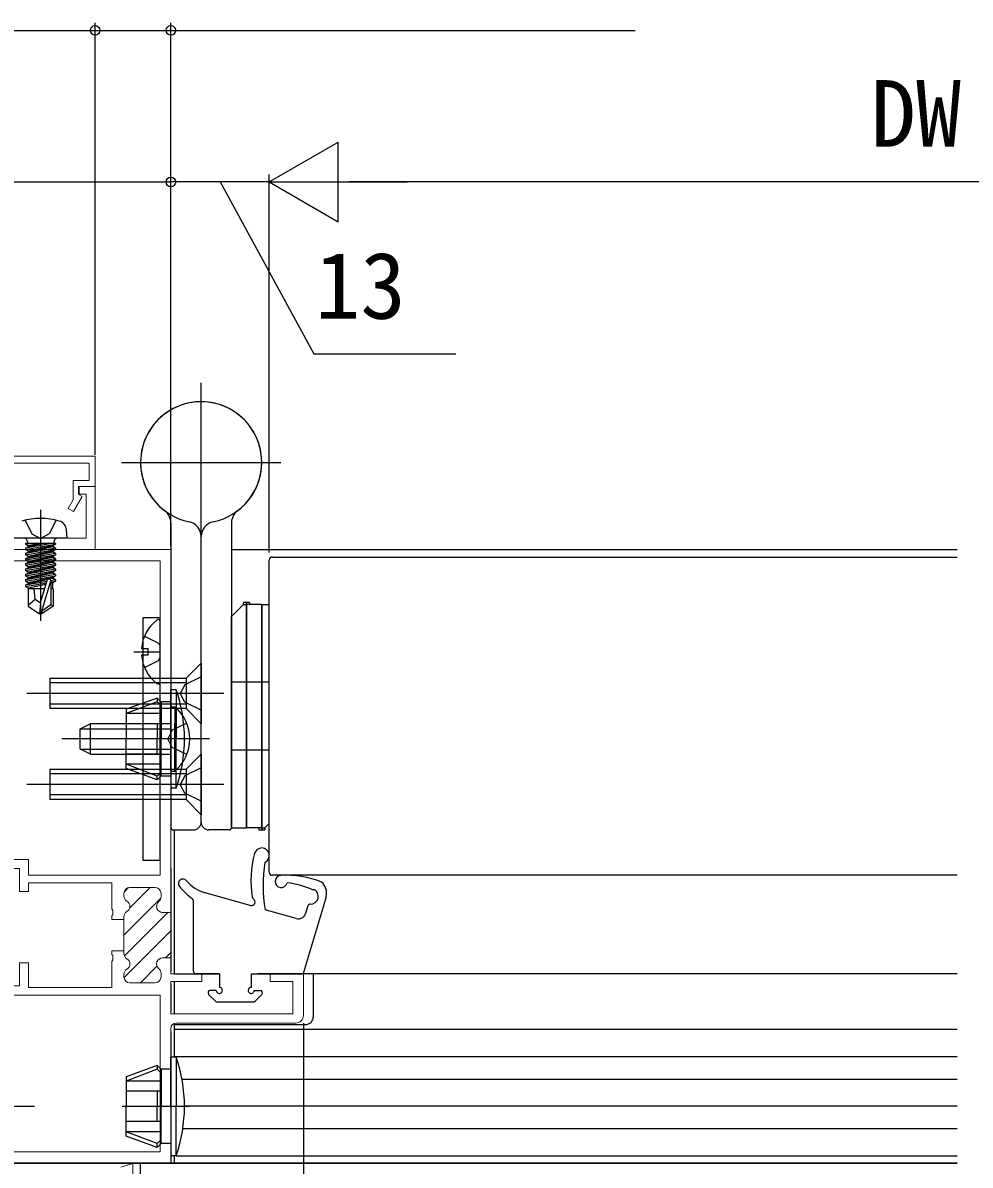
# Model space of a CAD drawing. Units: millimetres, scale not verified. Extents: x -525 to 525, y -783 to 779.
# Drawn here: x -252.7 to -127.6, y -566 to -415.2 of the extents above; entities that cross this region are included whole.
import ezdxf
from ezdxf.enums import TextEntityAlignment as Align

# ---------------------------------------------------------------- set-up
doc = ezdxf.new("R2010")
doc.units = ezdxf.units.MM
doc.header["$LTSCALE"] = 4
doc.layers.add('0-2_YKK_11', color=211, linetype='Continuous', lineweight=18)
for name, color, linetype in [('0-4_YKK_12', 2, 'Continuous'), ('0-5_YKK_13', 4, 'Continuous'), ('0-7_YKK_D', 6, 'Continuous'), ('0-9_YSS_K', 3, 'Continuous')]:
    doc.layers.add(name, color=color, linetype=linetype)
doc.styles.add('ＭＳ ゴシック', font='')
doc.styles.get('ＭＳ ゴシック').set_extended_font_data('MS Gothic')

msp = doc.modelspace()

# ---------------------------------------------------------------- linework, layer by layer
at = {"layer": '0-2_YKK_11'}
for p, q in [((-239.359, -530.461), (-239.359, -530.146)), ((-239.335, -529.952), (-238.754, -529.37)), ((-238.58, -532.024), (-235.902, -529.346)), ((-238.559, -529.346), (-235.259, -529.346)), ((-234.459, -530.146), (-234.459, -530.597)), ((-239.359, -535.633), (-234.474, -530.747)), ((-239.359, -537.696), (-239.359, -533.596)), ((-239.289, -538.39), (-233.545, -532.646)), ((-234.259, -532.646), (-233.159, -532.646)), ((-233.159, -532.346), (-233.159, -538.946)), ((-239.349, -541.279), (-233.159, -535.09)), ((-233.888, -538.646), (-233.159, -537.918)), ((-239.359, -540.832), (-239.359, -541.146)), ((-237.188, -541.946), (-234.997, -539.756)), ((-234.459, -541.146), (-234.459, -540.695)), ((-238.559, -541.946), (-235.259, -541.946)), ((-216.659, -547.246), (-232.459, -547.246))]:
    msp.add_line(p, q, dxfattribs=at)
at = {"layer": '0-2_YKK_11', "color": 30}
for points in [[(-259.659, -484.746), (-243.159, -484.746), (-243.159, -476.446), (-245.359, -476.446), (-245.359, -477.446), (-244.359, -477.446), (-244.359, -483.246), (-258.159, -483.246), (-258.159, -477.446), (-255.459, -477.446), (-255.459, -476.446), (-258.159, -476.446), (-258.159, -470.734), (-258.635, -470.235)], [(-238.16, -565.746), (-238.16, -583.746), (-242.16, -583.746), (-242.16, -586.446), (-243.16, -586.446), (-243.16, -583.746), (-249.86, -583.746), (-249.86, -599.246), (-243.16, -599.246), (-243.16, -596.546), (-242.16, -596.546), (-242.16, -599.246), (-238.16, -599.246), (-238.16, -600.746)], [(-239.76, -566.246), (-237.983, -565.746), (-238.16, -565.746)]]:
    msp.add_lwpolyline(points, dxfattribs=at)
msp.add_lwpolyline([(-243.159, -472.446), (-257.659, -472.446), (-257.659, -476.446), (-255.559, -476.446), (-255.559, -477.546), (-255.932, -477.761), (-254.786, -479.746), (-254.093, -479.346), (-254.759, -478.193), (-254.759, -475.646), (-256.859, -475.646), (-256.859, -473.346), (-243.959, -473.346), (-243.959, -475.646), (-246.059, -475.646), (-246.059, -478.193), (-246.724, -479.346), (-246.031, -479.746), (-244.885, -477.761), (-245.259, -477.546), (-245.259, -476.446), (-243.159, -476.446)], close=True, dxfattribs=at)
at = {"layer": '0-2_YKK_11'}
for points in [[(-233.159, -532.646), (-233.159, -484.746), (-258.159, -484.746), (-258.159, -529.896), (-256.959, -529.896)], [(-256.159, -526.846), (-253.159, -526.846), (-253.159, -529.896), (-251.959, -529.896), (-251.959, -528.746), (-240.959, -528.746), (-240.959, -532.188), (-240.839, -532.371), (-240.839, -532.921), (-240.959, -533.105), (-240.959, -533.596), (-239.359, -533.596), (-239.359, -533.232)], [(-256.159, -542.346), (-253.159, -542.346), (-253.159, -539.296), (-251.959, -539.296), (-251.959, -542.546), (-240.959, -542.546), (-240.959, -539.105), (-240.839, -538.921), (-240.839, -538.371), (-240.959, -538.188), (-240.959, -537.696), (-239.359, -537.696), (-239.359, -538.061)], [(-234.259, -538.646), (-233.159, -538.646), (-233.159, -540.746), (-229.059, -540.746), (-229.059, -541.746), (-233.159, -541.746), (-233.159, -546.046), (-217.059, -546.046), (-217.059, -541.746), (-220.059, -541.746), (-220.059, -540.746), (-215.659, -540.746), (-215.659, -546.246)], [(-233.159, -547.946), (-233.159, -565.746), (-258.159, -565.746)]]:
    msp.add_lwpolyline(points, dxfattribs=at)
for points in [[(-234.559, -527.746), (-234.559, -486.246), (-256.759, -486.246), (-256.759, -497.246), (-256.959, -497.446), (-256.959, -519.446), (-256.659, -519.746), (-256.659, -525.646), (-251.959, -525.646), (-251.959, -527.746)], [(-234.559, -543.546), (-256.959, -543.546), (-256.959, -553.946), (-256.659, -554.246), (-256.659, -564.246), (-234.559, -564.246)]]:
    msp.add_lwpolyline(points, close=True, dxfattribs=at)
for centre, radius, start, end in [((-238.559, -530.146), 0.8, 90.00001, 179.99999), ((-238.559, -530.461), 0.8, 179.99996, 239.99999), ((-235.259, -530.146), 0.8, 0.00001, 89.99999), ((-235.259, -530.597), 0.8, 308.68219, 0.00001), ((-239.359, -531.846), 0.8, 300, 60), ((-234.259, -531.846), 0.8, 128.68219, 269.99999), ((-238.559, -533.232), 0.8, 120.00001, 180.00004), ((-238.559, -538.061), 0.8, 179.99996, 239.99999), ((-239.359, -539.446), 0.8, 300, 60), ((-234.259, -539.446), 0.8, 90.00001, 231.31781), ((-238.559, -540.832), 0.8, 120.00001, 180.00004), ((-238.559, -541.146), 0.8, 180.00001, 269.99999), ((-235.259, -541.146), 0.8, 270.00001, 359.99999), ((-235.259, -540.695), 0.8, 359.99999, 51.31781), ((-216.659, -546.246), 1, 270.00001, 359.99999), ((-232.459, -547.946), 0.7, 90.00001, 179.99999)]:
    msp.add_arc(centre, radius, start, end, dxfattribs=at)
at = {"layer": '0-4_YKK_12'}
for p, q in [((-225.159, -484.748), (-150.497, -484.748)), ((-150.497, -484.746), (-129.339, -484.746)), ((-232.659, -540.747), (-232.659, -521.746)), ((-233.159, -526.746), (-233.159, -540.446)), ((-232.66, -540.747), (-226.759, -540.747)), ((-168.659, -540.747), (-221.677, -540.747)), ((-214.357, -540.746), (-214.357, -546.446)), ((-233.159, -542.046), (-233.159, -545.747)), ((-232.659, -546.047), (-232.659, -541.746)), ((-233.159, -548.439), (-233.159, -565.746)), ((-232.659, -551.746), (-232.659, -547.246)), ((-232.659, -547.446), (-215.357, -547.446)), ((-232.659, -548.046), (-129.339, -548.046)), ((-232.66, -551.646), (-129.339, -551.646)), ((-231.686, -554.646), (-129.339, -554.646)), ((-231.366, -558.146), (-129.339, -558.146)), ((-231.571, -561.146), (-129.339, -561.146)), ((-232.66, -565.746), (-232.66, -564.746)), ((-129.339, -565.746), (-436.817, -565.746)), ((-233.159, -565.746), (-232.445, -565.746))]:
    msp.add_line(p, q, dxfattribs=at)
for points in [[(-129.339, -540.747), (-150.497, -540.747), (-216.159, -540.746)], [(-232.445, -564.746), (-150.497, -564.746), (-129.339, -564.746)], [(-129.339, -565.746), (-150.497, -565.746), (-232.445, -565.746)]]:
    msp.add_lwpolyline(points, dxfattribs=at)
msp.add_arc((-215.357, -546.446), 1, 270, 0, dxfattribs=at)
at = {"layer": '0-5_YKK_13'}
for p, q in [((-229.159, -483.746), (-229.159, -462.746)), ((-239.659, -473.246), (-218.659, -473.246)), ((-250.356, -479.492), (-250.356, -494.176)), ((-246.856, -483.246), (-246.953, -482.126)), ((-233.159, -481.246), (-233.159, -521.446)), ((-225.159, -481.246), (-225.159, -521.446)), ((-246.856, -483.246), (-253.856, -483.246)), ((-252.086, -483.746), (-252.086, -483.946)), ((-248.626, -483.746), (-248.626, -483.946)), ((-229.159, -520.746), (-229.159, -483.044)), ((-229.159, -520.746), (-229.159, -483.044)), ((-248.377, -483.946), (-252.335, -483.946)), ((-252.335, -484.033), (-251.956, -484.252)), ((-252.335, -484.733), (-248.377, -484.033)), ((-252.335, -485.433), (-248.377, -484.733)), ((-252.335, -484.733), (-251.956, -484.952)), ((-252.335, -485.259), (-252.335, -485.433)), ((-250.556, -483.946), (-251.956, -484.252)), ((-251.956, -484.34), (-251.956, -484.252)), ((-248.756, -484.252), (-251.956, -484.952)), ((-251.956, -485.04), (-248.756, -484.34)), ((-248.756, -484.952), (-251.956, -485.652)), ((-251.956, -485.04), (-251.956, -484.952)), ((-248.377, -484.033), (-248.756, -484.252)), ((-248.756, -484.34), (-248.756, -484.252)), ((-248.377, -484.559), (-248.756, -484.34)), ((-248.377, -484.733), (-248.756, -484.952)), ((-248.756, -485.04), (-248.756, -484.952)), ((-248.377, -485.259), (-248.756, -485.04)), ((-248.377, -483.946), (-248.377, -484.033)), ((-248.377, -484.559), (-248.377, -484.733)), ((-252.335, -485.433), (-251.956, -485.652)), ((-248.377, -485.959), (-252.335, -486.659)), ((-252.335, -486.833), (-248.377, -486.133)), ((-252.335, -486.133), (-251.956, -486.352)), ((-252.335, -486.659), (-251.956, -486.44)), ((-252.335, -486.659), (-252.335, -486.833)), ((-248.377, -486.659), (-252.335, -487.359)), ((-252.335, -486.833), (-251.956, -487.052)), ((-252.335, -487.533), (-248.377, -486.833)), ((-251.956, -485.74), (-251.956, -485.652)), ((-251.956, -486.44), (-248.756, -485.74)), ((-251.956, -486.44), (-251.956, -486.352)), ((-248.756, -486.352), (-251.956, -487.052)), ((-251.956, -487.14), (-248.756, -486.44)), ((-248.756, -485.74), (-248.756, -485.652)), ((-248.377, -485.959), (-248.756, -485.74)), ((-248.377, -486.133), (-248.756, -486.352)), ((-248.756, -486.44), (-248.756, -486.352)), ((-248.377, -486.659), (-248.756, -486.44)), ((-248.377, -486.833), (-248.756, -487.052)), ((-248.377, -485.959), (-248.377, -486.133)), ((-248.377, -486.659), (-248.377, -486.833)), ((-220.159, -527.346), (-220.159, -486.146)), ((-219.759, -485.746), (-129.334, -485.746)), ((-252.335, -487.359), (-251.956, -487.14)), ((-252.335, -487.359), (-252.335, -487.533)), ((-248.377, -487.359), (-252.335, -488.059)), ((-252.335, -487.533), (-251.956, -487.752)), ((-252.335, -488.233), (-248.377, -487.533)), ((-252.335, -488.059), (-251.956, -487.84)), ((-252.335, -488.059), (-252.335, -488.233)), ((-248.377, -488.059), (-252.335, -488.759)), ((-252.335, -488.233), (-251.956, -488.452)), ((-252.335, -488.933), (-248.377, -488.233)), ((-251.956, -487.14), (-251.956, -487.052)), ((-248.756, -487.052), (-251.956, -487.752)), ((-251.956, -487.84), (-248.756, -487.14)), ((-251.956, -487.84), (-251.956, -487.752)), ((-248.756, -487.752), (-251.956, -488.452)), ((-251.956, -488.54), (-248.756, -487.84)), ((-248.756, -487.14), (-248.756, -487.052)), ((-248.377, -487.359), (-248.756, -487.14)), ((-248.377, -487.533), (-248.756, -487.752)), ((-248.756, -487.84), (-248.756, -487.752)), ((-248.377, -488.059), (-248.756, -487.84)), ((-248.377, -488.233), (-248.756, -488.452)), ((-248.377, -487.359), (-248.377, -487.533)), ((-248.377, -488.059), (-248.377, -488.233)), ((-252.335, -488.759), (-251.956, -488.54)), ((-252.335, -488.759), (-252.335, -488.933)), ((-252.335, -488.933), (-251.956, -489.152)), ((-249.533, -488.963), (-252.335, -489.459)), ((-252.335, -489.633), (-249.587, -489.147)), ((-252.335, -489.459), (-251.956, -489.24)), ((-252.335, -489.459), (-252.335, -489.633)), ((-252.335, -489.633), (-251.956, -489.852)), ((-251.956, -488.54), (-251.956, -488.452)), ((-248.756, -488.452), (-251.956, -489.152)), ((-251.956, -489.24), (-248.756, -488.54)), ((-251.956, -489.24), (-251.956, -489.152)), ((-249.646, -489.347), (-251.956, -489.852)), ((-251.956, -489.94), (-251.956, -489.852)), ((-250.356, -491.74), (-249.496, -488.839)), ((-248.377, -488.759), (-249.007, -488.87)), ((-249.006, -489.044), (-248.377, -488.933)), ((-248.756, -488.54), (-248.756, -488.452)), ((-248.377, -488.759), (-248.756, -488.54)), ((-248.756, -489.946), (-248.756, -489.152)), ((-248.377, -488.759), (-248.377, -488.933)), ((-249.824, -489.946), (-252.006, -489.946)), ((-252.006, -489.946), (-252.006, -492.234)), ((-251.056, -491.346), (-252.006, -492.158)), ((-248.706, -489.946), (-249.006, -489.946)), ((-252.006, -492.234), (-250.506, -493.246)), ((-250.356, -491.74), (-250.506, -493.246)), ((-250.356, -491.74), (-250.356, -493.246)), ((-249.006, -492.041), (-250.206, -492.884)), ((-248.706, -492.234), (-250.206, -493.246)), ((-250.206, -492.884), (-250.206, -493.246)), ((-223.559, -491.996), (-225.159, -493.596)), ((-222.759, -491.746), (-223.559, -491.746)), ((-223.559, -491.996), (-223.559, -491.746)), ((-223.559, -491.996), (-223.159, -491.996)), ((-221.159, -491.996), (-223.159, -491.996)), ((-222.759, -491.746), (-222.759, -491.996)), ((-221.159, -491.996), (-220.159, -491.996)), ((-220.159, -520.896), (-220.159, -491.996)), ((-250.206, -493.246), (-250.506, -493.246)), ((-234.559, -502.222), (-234.559, -494.271)), ((-225.159, -521.496), (-225.159, -493.596)), ((-236.636, -496.171), (-234.771, -497.101)), ((-234.771, -497.101), (-234.559, -497.499)), ((-238.059, -498.246), (-234.559, -498.246)), ((-237.042, -497.821), (-236.159, -497.821)), ((-229.159, -499.746), (-231.159, -501.746)), ((-229.159, -499.746), (-229.159, -507.746)), ((-249.159, -501.746), (-249.159, -505.746)), ((-235.959, -502.346), (-249.159, -502.346)), ((-231.159, -502.346), (-235.959, -502.346)), ((-232.445, -503.247), (-233.159, -503.247)), ((-233.159, -509.747), (-233.159, -503.247)), ((-232.445, -503.247), (-232.445, -509.747)), ((-220.159, -502.246), (-225.159, -502.246)), ((-226.159, -503.746), (-252.159, -503.746)), ((-234.459, -505.347), (-234.959, -504.847)), ((-234.459, -504.847), (-234.459, -509.747)), ((-236.659, -505.146), (-249.159, -505.146)), ((-236.659, -505.746), (-249.159, -505.746)), ((-239.059, -505.839), (-239.059, -509.747)), ((-234.459, -506.398), (-239.059, -506.398)), ((-231.159, -505.146), (-236.659, -505.146)), ((-233.159, -505.496), (-233.159, -511.746)), ((-233.159, -505.496), (-232.651, -505.496)), ((-232.651, -505.496), (-232.651, -511.746)), ((-229.159, -507.746), (-231.159, -505.746)), ((-243.759, -507.746), (-245.159, -508.446)), ((-243.759, -511.746), (-243.759, -507.746)), ((-237.759, -507.746), (-243.759, -507.746)), ((-234.459, -507.747), (-239.059, -507.747)), ((-234.959, -507.747), (-234.959, -509.747)), ((-232.651, -513.996), (-232.651, -507.746)), ((-245.159, -508.446), (-245.159, -511.046)), ((-245.068, -508.401), (-237.759, -508.401)), ((-237.759, -508.401), (-233.159, -508.401)), ((-228.059, -509.746), (-247.532, -509.746)), ((-230.747, -509.747), (-239.599, -509.747)), ((-239.059, -513.654), (-239.059, -509.747)), ((-234.959, -511.747), (-234.959, -509.747)), ((-234.459, -514.647), (-234.459, -509.747)), ((-233.159, -509.747), (-233.159, -516.247)), ((-232.445, -516.247), (-232.445, -509.747)), ((-243.759, -511.746), (-245.159, -511.046)), ((-245.068, -511.092), (-237.759, -511.092)), ((-243.759, -511.746), (-237.759, -511.746)), ((-234.459, -511.747), (-239.059, -511.747)), ((-237.759, -511.092), (-233.159, -511.092)), ((-237.759, -511.746), (-233.159, -511.746)), ((-229.159, -511.746), (-231.159, -513.746)), ((-229.159, -511.746), (-229.159, -519.746)), ((-220.159, -511.246), (-225.159, -511.246)), ((-249.159, -513.746), (-249.159, -517.746)), ((-234.459, -513.095), (-239.059, -513.095)), ((-233.159, -513.996), (-232.651, -513.996)), ((-235.959, -514.346), (-249.159, -514.346)), ((-231.159, -514.346), (-235.959, -514.346)), ((-234.459, -514.147), (-234.959, -514.647)), ((-226.159, -515.746), (-252.159, -515.746)), ((-232.445, -516.247), (-233.159, -516.247)), ((-236.659, -517.146), (-249.159, -517.146)), ((-236.659, -517.746), (-249.159, -517.746)), ((-231.159, -517.146), (-236.659, -517.146)), ((-229.159, -519.746), (-231.159, -517.746)), ((-225.159, -521.496), (-223.159, -521.496)), ((-221.159, -521.496), (-223.159, -521.496)), ((-221.559, -521.496), (-221.559, -521.746)), ((-221.159, -521.496), (-220.759, -521.496)), ((-220.759, -521.496), (-220.159, -520.896)), ((-220.759, -521.496), (-220.759, -521.746)), ((-232.859, -521.746), (-230.159, -521.746)), ((-225.459, -521.746), (-228.159, -521.746)), ((-221.559, -521.746), (-220.759, -521.746)), ((-129.336, -527.746), (-219.759, -527.746)), ((-222.684, -531.734), (-228.638, -530.049)), ((-230.159, -540.446), (-230.16, -531.11)), ((-215.596, -540.532), (-212.701, -530.832)), ((-215.065, -531.759), (-215.369, -532.779)), ((-216.6, -533.456), (-220.709, -532.293)), ((-226.759, -540.747), (-229.86, -540.746)), ((-226.759, -540.747), (-226.759, -542.547)), ((-222.559, -540.747), (-215.883, -540.746)), ((-222.559, -540.747), (-222.559, -542.547)), ((-228.172, -543.459), (-227.271, -544.359)), ((-227.159, -542.947), (-227.959, -542.947)), ((-222.159, -542.947), (-221.36, -542.947)), ((-221.147, -543.459), (-222.047, -544.359)), ((-227.059, -544.447), (-222.26, -544.447)), ((-232.445, -551.746), (-233.159, -551.746)), ((-233.159, -558.246), (-233.159, -551.746)), ((-232.445, -551.746), (-232.445, -558.246)), ((-239.059, -554.339), (-239.059, -558.246)), ((-234.459, -553.846), (-234.959, -553.346)), ((-234.459, -553.346), (-234.459, -558.246)), ((-234.459, -554.898), (-239.059, -554.898)), ((-234.459, -556.246), (-239.059, -556.246)), ((-234.959, -556.246), (-234.959, -558.246)), ((-251.161, -558.246), (-334.159, -558.246)), ((-230.747, -558.246), (-239.599, -558.246)), ((-239.059, -562.154), (-239.059, -558.246)), ((-234.959, -560.246), (-234.959, -558.246)), ((-234.459, -563.146), (-234.459, -558.246)), ((-233.159, -558.246), (-233.159, -564.746)), ((-232.445, -564.746), (-232.445, -558.246)), ((-234.459, -560.246), (-239.059, -560.246)), ((-234.459, -561.595), (-239.059, -561.595)), ((-234.459, -562.646), (-234.959, -563.146)), ((-232.445, -564.746), (-233.159, -564.746)), ((-237.16, -601.746), (-237.16, -565.746)), ((-235.158, -565.746), (-129.339, -565.746))]:
    msp.add_line(p, q, dxfattribs=at)
for points in [[(-252.406, -480.882), (-251.501, -482.698), (-250.356, -483.306)], [(-248.306, -480.882), (-249.211, -482.698), (-250.356, -483.306)], [(-252.335, -483.946), (-252.335, -484.033), (-251.841, -483.946)], [(-248.87, -483.946), (-252.335, -484.559), (-252.335, -484.733)], [(-252.335, -484.559), (-251.956, -484.34), (-250.155, -483.946)], [(-248.377, -484.559), (-252.335, -485.259), (-251.956, -485.04)], [(-252.335, -485.959), (-251.956, -485.74), (-248.756, -485.04)], [(-248.377, -485.259), (-252.335, -485.959), (-252.335, -486.133), (-248.377, -485.433)], [(-248.377, -485.259), (-248.377, -485.433), (-248.756, -485.652), (-251.956, -486.352)], [(-250.206, -492.884), (-249.006, -488.894), (-249.006, -492.041)], [(-248.377, -488.933), (-248.756, -489.152), (-249.006, -489.207)], [(-250.356, -491.847), (-251.056, -491.346), (-251.196, -489.946)], [(-248.706, -489.946), (-248.706, -492.234), (-249.006, -492.041)], [(-223.159, -521.496), (-223.159, -491.746), (-223.159, -521.496)], [(-221.159, -491.996), (-221.159, -521.746), (-221.159, -491.996)], [(-237.042, -498.671), (-236.159, -498.671), (-236.159, -497.821)], [(-236.636, -500.321), (-234.771, -499.391), (-234.559, -498.993)], [(-249.159, -501.746), (-235.959, -501.746), (-231.159, -501.746)], [(-231.159, -501.746), (-231.159, -505.746), (-236.659, -505.746)], [(-229.159, -501.546), (-231.312, -502.596), (-231.924, -503.746)], [(-233.159, -504.847), (-234.459, -504.847), (-234.959, -504.347), (-239.059, -505.839)], [(-234.959, -504.347), (-234.959, -504.847), (-239.059, -506.398)], [(-229.159, -505.946), (-231.312, -504.896), (-231.924, -503.746)], [(-233.159, -513.996), (-233.159, -507.746), (-237.759, -507.746)], [(-231.063, -507.671), (-232.97, -508.601), (-233.579, -509.746)], [(-231.063, -511.821), (-232.97, -510.891), (-233.579, -509.746)], [(-249.159, -513.746), (-235.959, -513.746), (-231.159, -513.746)], [(-234.959, -515.147), (-234.959, -514.647), (-239.059, -513.095)], [(-233.159, -514.647), (-234.459, -514.647), (-234.959, -515.147), (-239.059, -513.654)], [(-231.159, -513.746), (-231.159, -517.746), (-236.659, -517.746)], [(-229.159, -513.546), (-231.312, -514.596), (-231.924, -515.746)], [(-229.159, -517.946), (-231.312, -516.896), (-231.924, -515.746)], [(-233.159, -553.346), (-234.459, -553.346), (-234.959, -552.846), (-239.059, -554.339)], [(-234.959, -552.846), (-234.959, -553.346), (-239.059, -554.898)], [(-234.959, -563.646), (-234.959, -563.146), (-239.059, -561.595)], [(-233.159, -563.146), (-234.459, -563.146), (-234.959, -563.646), (-239.059, -562.154)]]:
    msp.add_lwpolyline(points, dxfattribs=at)
msp.add_lwpolyline([(-236.859, -493.746), (-236.859, -525.746), (-234.559, -525.746), (-234.559, -493.746)], close=True, dxfattribs=at)
for centre, radius, start, end in [((-229.159, -473.246), 8, 306.8699, 258.46304), ((-229.159, -473.246), 8, 77.29097, 125.45054), ((-229.159, -473.246), 8, 281.53696, 77.29097), ((-229.159, -473.246), 8, 125.45054, 233.1301), ((-250.356, -489.646), 9, 74.11915, 105.88085), ((-235.159, -481.246), 2, 0, 53.1301), ((-223.159, -481.246), 2, 126.8699, 180), ((-248.248, -482.24), 1.3, 5, 74.11915), ((-231.159, -483.044), 2, 0, 78.46304), ((-227.159, -483.044), 2, 101.53696, 180), ((-252.586, -483.746), 0.5, 0, 90), ((-248.126, -483.746), 0.5, 90, 180), ((-219.759, -486.146), 0.4, 90, 180), ((-249.254, -488.894), 0.248, 0, 167.19096), ((-231.759, -498.246), 5.3, 127.71409, 175.40059), ((-234.834, -494.271), 0.274, 0, 127.71409), ((-231.759, -498.246), 5.3, 184.59941, 232.28591), ((-234.834, -502.222), 0.274, 232.28591, 0), ((-251.359, -509.747), 20, 0, 18.96557), ((-236.191, -509.746), 5.531, 309.79413, 50.20587), ((-251.359, -509.747), 20, 341.03443, 0), ((-232.859, -521.446), 0.3, 180, 270), ((-230.159, -520.746), 1, 270, 0), ((-228.159, -520.746), 1, 180, 270), ((-225.459, -521.446), 0.3, 270, 0), ((-221.153, -525.133), 1, 294.28513, 166.70985), ((-207.583, -528.576), 15, 165.76005, 187.75215), ((-201.817, -529.068), 19.165, 170.92316, 189.68829), ((-219.759, -527.346), 0.4, 180, 270), ((-231.56, -528.846), 0.6, 40.11637, 219.84768), ((-227.277, -525.238), 5, 220.11637, 254.2003), ((-218.586, -528.556), 0.8, 92.72884, 346.4246), ((-218.005, -540.742), 13, 68.59189, 92.72884), ((-219.44, -541.641), 13, 67.86108, 82.79056), ((-214.523, -530.088), 1.922, 345.79513, 48.92623), ((-224.343, -522.823), 10, 219.84768, 233.56803), ((-222.149, -530.559), 0.3, 187.75215, 240.10197), ((-214.708, -530.538), 1.008, 267.04123, 67.81681), ((-214.428, -529.321), 0.3, 247.86108, 289.53696), ((-213.659, -530.546), 1, 343.38553, 359.23542), ((-230.46, -531.11), 0.3, 0.00001, 53.56803), ((-222.548, -531.253), 0.5, 254.2003, 60.10197), ((-214.777, -531.844), 0.3, 86.7279, 163.38553), ((-216.328, -532.493), 1, 254.2003, 343.38553), ((-229.859, -540.446), 0.3, 180.00001, 269.9949), ((-215.883, -540.446), 0.3, 270.00218, 343.38553), ((-226.759, -542.947), 0.4, 179.9949, 90.00003), ((-222.559, -542.947), 0.4, 90.00003, 0.00218), ((-227.96, -543.247), 0.3, 89.9949, 225.00003), ((-221.36, -543.247), 0.3, 314.99973, 90.00218), ((-227.059, -544.147), 0.3, 225.00003, 270.00218), ((-222.26, -544.147), 0.3, 270.00218, 314.99973), ((-251.359, -558.246), 20, 0, 18.96557), ((-251.359, -558.246), 20, 341.03443, 0)]:
    msp.add_arc(centre, radius, start, end, dxfattribs=at)
at = {"layer": '0-7_YKK_D'}
for p, q in [((-243.159, -459.846), (-243.159, -415.246)), ((-243.159, -472.277), (-243.159, -415.246)), ((-233.159, -484.246), (-233.159, -415.246)), ((-269.159, -416.246), (-243.159, -416.246)), ((-220.159, -436.247), (-211.066, -430.997)), ((-211.066, -441.497), (-211.066, -430.997)), ((-233.159, -479.746), (-233.159, -435.247)), ((-233.159, -484.046), (-233.158, -435.247)), ((-220.159, -485.146), (-220.159, -435.247)), ((-220.159, -485.146), (-220.159, -435.247)), ((-258.158, -436.246), (-233.158, -436.247)), ((-220.159, -436.247), (-233.159, -436.247)), ((-220.159, -436.247), (-211.066, -441.497)), ((-220.159, -436.247), (-201.973, -436.247)), ((-46.603, -436.247), (-209.659, -436.247)), ((-215.659, -547.246), (-215.659, -632.246))]:
    msp.add_line(p, q, dxfattribs=at)
for points in [[(-243.159, -416.246), (-233.159, -416.246), (-171.859, -416.246)], [(-226.659, -436.247), (-214.274, -458.94), (-195.547, -458.94)]]:
    msp.add_lwpolyline(points, dxfattribs=at)
for centre in [(-243.159, -416.246), (-243.159, -416.246), (-233.159, -416.246), (-233.159, -436.247), (-233.158, -436.247)]:
    msp.add_circle(centre, 0.637, dxfattribs=at)
at = {"layer": '0-9_YSS_K'}
msp.add_line((-270.158, -565.746), (-150.249, -565.746), dxfattribs=at)

# ---------------------------------------------------------------- texts
at = {"layer": '0-7_YKK_D', "style": 'ＭＳ ゴシック'}
for s, p in [('DW', (-140.779, -434.247)), ('13', (-214.115, -456.94))]:
    msp.add_text(s, height=8.798, dxfattribs=at).set_placement(p, align=Align.BOTTOM_LEFT)

doc.saveas('drawing.dxf')
